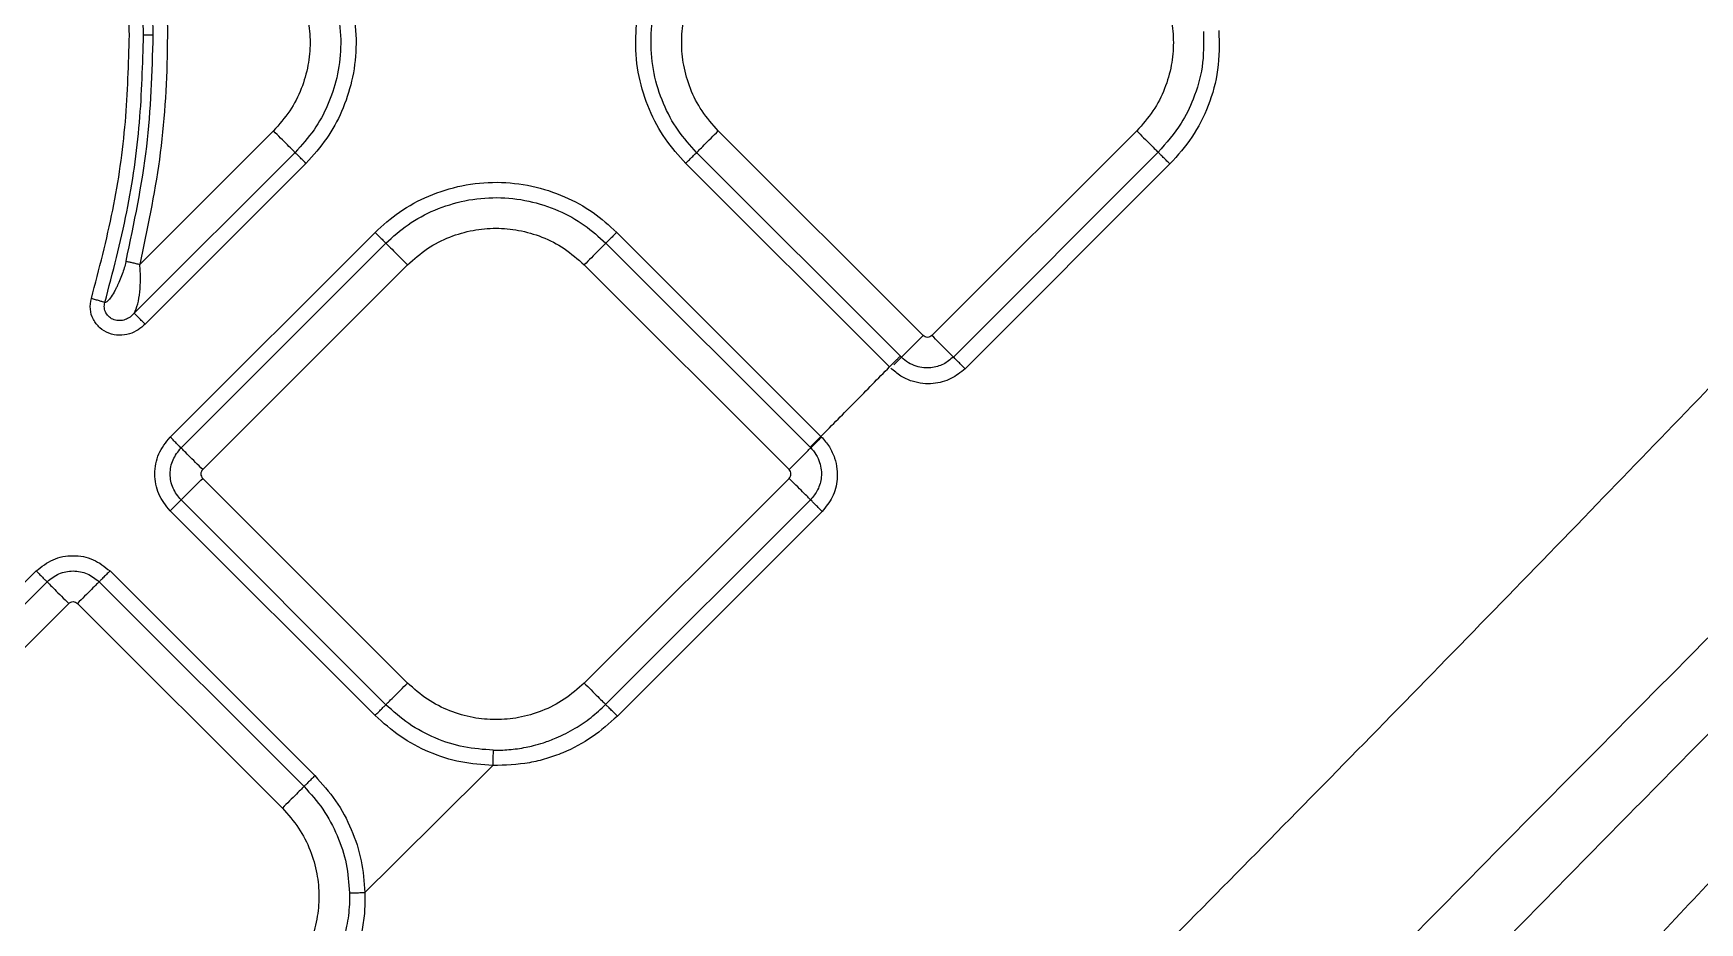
# Model space of a CAD drawing. Extents: x 832 to 912, y 781 to 934.
# Drawn here: x 873.06 to 878.42, y 828.78 to 831.64 of the extents above; entities that cross this region are included whole.
import ezdxf

# ---------------------------------------------------------------- set-up
doc = ezdxf.new("R2010")
doc.units = 0
doc.header["$MEASUREMENT"] = 0
doc.layers.add('1', color=4, linetype='Continuous')

# ---------------------------------------------------------------- blocks, each defined once
blk = doc.blocks.new('2026 SOVEREIGN HL')
at = {"layer": '1', "color": 3, "linetype": 'Continuous', "lineweight": 25}
for p, q in [((41.7129, 34.5436), (41.6816, 34.5436)), ((42.0996, 34.2354), (41.6697, 33.8055)), ((44.1889, 33.5766), (43.5301, 34.2354)), ((44.876, 34.2354), (44.2172, 33.5766)), ((42.1693, 34.1657), (41.6519, 33.6483)), ((44.1157, 33.5104), (43.4604, 34.1657)), ((44.9449, 34.1665), (44.2862, 33.5076)), ((42.2041, 34.1308), (41.6867, 33.6134)), ((44.0808, 33.4756), (43.4255, 34.1309)), ((44.9827, 34.1288), (44.3239, 33.47)), ((41.7674, 33.25), (42.4262, 33.9088)), ((41.8022, 33.2151), (42.461, 33.8739)), ((43.1686, 33.8739), (43.8264, 33.2162)), ((43.2034, 33.9088), (43.8613, 33.251)), ((41.8719, 33.1454), (42.5307, 33.8042)), ((43.0989, 33.8042), (43.7577, 33.1454)), ((44.1157, 33.5104), (44.1192, 33.5069)), ((44.0808, 33.4756), (44.0916, 33.4863)), ((42.5307, 32.4583), (41.8719, 33.1171)), ((43.0989, 32.4583), (43.7577, 33.1171)), ((42.4262, 32.3537), (41.7674, 33.0125)), ((42.461, 32.3886), (41.8022, 33.0474)), ((43.8267, 33.0481), (43.1679, 32.3892)), ((43.8643, 33.0105), (43.2055, 32.3517)), ((40.6776, 32.1602), (41.3364, 32.819)), ((41.5739, 32.819), (42.2327, 32.1602)), ((40.7124, 32.1253), (41.3713, 32.7842)), ((41.539, 32.7842), (42.1978, 32.1253)), ((40.7822, 32.0556), (41.441, 32.7144)), ((41.4693, 32.7144), (42.1281, 32.0556))]:
    blk.add_line(p, q, dxfattribs=at)
at = {"layer": '1', "color": 3, "linetype": 'Continuous', "lineweight": 25, "flags": 128}
blk.add_lwpolyline([(46.713, 32.6035), (46.6531, 32.5431), (46.5997, 32.4892), (46.5491, 32.4382), (46.5015, 32.3901), (46.4568, 32.3449), (46.4149, 32.3027), (46.3594, 32.2466), (46.2785, 32.1649), (46.1723, 32.0576), (46.0409, 31.9247), (45.9353, 31.8178), (45.8379, 31.7191), (45.7487, 31.6287)], dxfattribs=at)
at = {"layer": '1', "color": 3, "linetype": 'Continuous', "lineweight": 25}
for points, knots in [([(52.5328, 35.6841), (52.2678, 35.3954), (51.7382, 34.8183), (50.9286, 33.9541), (50.108, 33.0961), (49.277, 32.2445), (48.4371, 31.4008), (47.5894, 30.5651), (46.7349, 29.7386), (45.8748, 28.921), (45.0103, 28.1134), (44.4365, 27.5772), (44.1497, 27.3091)], [0, 0, 0, 0, 0.100109, 0.200104, 0.300149, 0.400144, 0.50015, 0.600108, 0.700088, 0.799983, 0.900004, 1, 1, 1, 1]), ([(41.6363, 34.5436), (41.634, 34.6295), (41.6295, 34.8035), (41.5952, 35.0657), (41.5535, 35.2386), (41.5324, 35.3259)], [0, 0, 0, 0, 0.325566, 0.659643, 1, 1, 1, 1]), ([(41.6816, 34.5436), (41.6794, 34.6302), (41.6748, 34.806), (41.6403, 35.0722), (41.5977, 35.2484), (41.5761, 35.3378)], [0, 0, 0, 0, 0.3232339, 0.6568479, 1, 1, 1, 1]), ([(49.6965, 35.2771), (49.4418, 35.0262), (48.9313, 34.5232), (48.169, 33.7616), (47.4074, 32.9964), (46.6988, 32.2798), (46.0429, 31.6124), (45.4398, 30.9945), (44.841, 30.3743), (44.2467, 29.7513), (43.86, 29.332), (43.6667, 29.1223)], [0, 0, 0, 0, 0.124518, 0.24961, 0.374575, 0.499672, 0.59975, 0.699785, 0.799893, 0.899914, 1, 1, 1, 1]), ([(41.6843, 35.2188), (41.7068, 35.0985), (41.7513, 34.8598), (41.7638, 34.4985), (41.7412, 34.1455), (41.6933, 33.9178), (41.6697, 33.8055)], [0, 0, 0, 0, 0.257255, 0.510682, 0.758718, 1, 1, 1, 1]), ([(41.7129, 34.5436), (41.71, 34.6534), (41.704, 34.8771), (41.6617, 35.0969), (41.6401, 35.209)], [0, 0, 0, 0, 0.490401, 1, 1, 1, 1]), ([(54.3595, 35.2002), (54.1059, 34.9272), (53.5986, 34.3812), (52.8401, 33.548), (52.0693, 32.7206), (51.2883, 31.8992), (50.4967, 31.0855), (49.6958, 30.2803), (48.8862, 29.4842), (48.0686, 28.6979), (47.2435, 27.9225), (46.4134, 27.1573), (45.5781, 26.4051), (45.0352, 25.897), (44.7638, 25.6429)], [0, 0, 0, 0, 0.083448, 0.166872, 0.250186, 0.333549, 0.416867, 0.500197, 0.583498, 0.666792, 0.750083, 0.833316, 0.916657, 1, 1, 1, 1]), ([(48.3432, 35.1292), (48.1269, 34.8971), (47.6838, 34.4219), (47.021, 33.7244), (46.3399, 33.0159), (45.6566, 32.3135), (44.9634, 31.6086), (44.2697, 30.9109), (43.5826, 30.2265), (43.1195, 29.7722), (42.8943, 29.5513)], [0, 0, 0, 0, 0.12207, 0.24998, 0.37015, 0.500163, 0.626941, 0.750476, 0.878631, 1, 1, 1, 1]), ([(44.3021, 29.0313), (44.4363, 29.2064), (44.7043, 29.5561), (45.1318, 30.0664), (45.5688, 30.5681), (46.0145, 31.0619), (46.4659, 31.5499), (46.9223, 32.0332), (47.4401, 32.5723), (48.0206, 33.1661), (48.6651, 33.8124), (49.3151, 34.4527), (49.7539, 34.8706), (49.9736, 35.0799)], [0, 0, 0, 0, 0.080984, 0.161681, 0.242036, 0.322029, 0.401945, 0.481724, 0.561411, 0.670999, 0.780544, 0.890091, 1, 1, 1, 1]), ([(42.2041, 34.9081), (42.2285, 34.8807), (42.278, 34.8252), (42.3294, 34.7244), (42.3607, 34.6155), (42.3686, 34.5038), (42.3547, 34.3965), (42.3218, 34.2982), (42.2729, 34.2076), (42.2275, 34.1569), (42.2041, 34.1308)], [0, 0, 0, 0, 0.127233, 0.258009, 0.389672, 0.519453, 0.644812, 0.763712, 0.878558, 1, 1, 1, 1]), ([(43.4255, 34.1309), (43.4027, 34.1562), (43.3559, 34.2084), (43.3049, 34.3038), (43.2715, 34.4102), (43.2607, 34.5232), (43.273, 34.6355), (43.3071, 34.7399), (43.3576, 34.8327), (43.4033, 34.8835), (43.4255, 34.9081)], [0, 0, 0, 0, 0.118366, 0.243319, 0.37286, 0.504477, 0.635412, 0.762984, 0.88491, 1, 1, 1, 1]), ([(42.1693, 34.8733), (42.1915, 34.8483), (42.2365, 34.7977), (42.2833, 34.706), (42.3118, 34.6068), (42.319, 34.5052), (42.3063, 34.4075), (42.2763, 34.318), (42.2319, 34.2356), (42.1905, 34.1894), (42.1693, 34.1657)], [0, 0, 0, 0, 0.127234, 0.25801, 0.389672, 0.519453, 0.644813, 0.763712, 0.878557, 1, 1, 1, 1]), ([(43.4604, 34.1657), (43.4396, 34.1888), (43.397, 34.2363), (43.3506, 34.3231), (43.3202, 34.42), (43.3103, 34.5229), (43.3215, 34.6251), (43.3525, 34.7202), (43.3986, 34.8047), (43.4402, 34.8508), (43.4604, 34.8733)], [0, 0, 0, 0, 0.118367, 0.243319, 0.372859, 0.504478, 0.635412, 0.762984, 0.884911, 1, 1, 1, 1]), ([(42.0996, 34.8035), (42.1179, 34.7828), (42.1543, 34.7418), (42.1909, 34.6692), (42.2126, 34.5945), (42.2195, 34.5195), (42.2126, 34.4445), (42.1909, 34.3698), (42.1543, 34.2971), (42.1179, 34.2561), (42.0996, 34.2354)], [0, 0, 0, 0, 0.13136, 0.259989, 0.383484, 0.500001, 0.616517, 0.740012, 0.868642, 1, 1, 1, 1]), ([(43.5301, 34.2354), (43.5117, 34.2562), (43.4753, 34.2971), (43.4387, 34.3698), (43.417, 34.4445), (43.4102, 34.5195), (43.417, 34.5945), (43.4387, 34.6692), (43.4753, 34.7419), (43.5117, 34.7829), (43.5301, 34.8036)], [0, 0, 0, 0, 0.13136, 0.25999, 0.383484, 0.500001, 0.616517, 0.740012, 0.868642, 1, 1, 1, 1]), ([(44.876, 34.8036), (44.8944, 34.7829), (44.9307, 34.7419), (44.9674, 34.6692), (44.9891, 34.5945), (44.9959, 34.5195), (44.9891, 34.4445), (44.9674, 34.3698), (44.9307, 34.2971), (44.8944, 34.2562), (44.876, 34.2354)], [0, 0, 0, 0, 0.131358, 0.259988, 0.383483, 0.499999, 0.616516, 0.740011, 0.868641, 1, 1, 1, 1]), ([(50.2817, 34.6545), (50.1991, 34.5768), (50.0304, 34.418), (49.7734, 34.1717), (49.5064, 33.9129), (49.2297, 33.6415), (48.9518, 33.3659), (48.7077, 33.1213), (48.4995, 32.9111), (48.321, 32.7297), (48.1419, 32.5464), (47.9635, 32.3629), (47.7873, 32.1804), (47.6132, 31.9989), (47.416, 31.7918), (47.1986, 31.5617), (46.9643, 31.3108), (46.7406, 31.0686), (46.5275, 30.835), (46.3249, 30.6099), (46.1215, 30.3807), (45.8888, 30.1141), (45.629, 29.8092), (45.3516, 29.4719), (45.0819, 29.1312), (44.9105, 28.8973), (44.8244, 28.7799)], [0, 0, 0, 0, 0.042494, 0.086871, 0.133166, 0.18138, 0.231518, 0.279064, 0.310128, 0.341713, 0.373822, 0.40554, 0.437001, 0.468215, 0.499178, 0.543472, 0.586089, 0.627042, 0.666347, 0.704012, 0.740044, 0.780817, 0.836342, 0.890097, 0.944833, 1, 1, 1, 1]), ([(41.5139, 33.696), (41.5387, 33.7904), (41.5879, 33.9774), (41.6283, 34.2618), (41.6336, 34.4506), (41.6363, 34.5436)], [0, 0, 0, 0, 0.340755, 0.67498, 1, 1, 1, 1]), ([(41.5574, 33.6831), (41.5828, 33.7798), (41.6329, 33.9704), (41.6737, 34.2591), (41.679, 34.4499), (41.6816, 34.5436)], [0, 0, 0, 0, 0.34378, 0.677452, 1, 1, 1, 1]), ([(41.6256, 33.8162), (41.6515, 33.9387), (41.7022, 34.1786), (41.7094, 34.4236), (41.7129, 34.5436)], [0, 0, 0, 0, 0.510339, 1, 1, 1, 1]), ([(45.091, 34.5551), (45.0912, 34.5169), (45.0915, 34.4426), (45.0624, 34.343), (45.0166, 34.2484), (44.9712, 34.1966), (44.9449, 34.1665)], [0, 0, 0, 0, 0.266979, 0.519073, 0.721079, 1, 1, 1, 1]), ([(45.1402, 34.5586), (45.1409, 34.5161), (45.1423, 34.4338), (45.1096, 34.317), (45.0578, 34.2133), (45.0076, 34.1568), (44.9827, 34.1288)], [0, 0, 0, 0, 0.269121, 0.521134, 0.763116, 1, 1, 1, 1]), ([(42.1693, 34.1657), (42.1671, 34.1679), (42.1626, 34.1724), (42.1456, 34.1894), (42.1237, 34.2113), (42.1074, 34.2276), (42.0996, 34.2354)], [0, 0, 0, 0, 0.247942, 0.507921, 0.763553, 1, 1, 1, 1]), ([(43.4604, 34.1657), (43.4626, 34.1679), (43.467, 34.1724), (43.4841, 34.1894), (43.506, 34.2113), (43.5223, 34.2276), (43.5301, 34.2354)], [0, 0, 0, 0, 0.247942, 0.507925, 0.763557, 1, 1, 1, 1]), ([(44.876, 34.2354), (44.8835, 34.228), (44.899, 34.2124), (44.9202, 34.1912), (44.9372, 34.1742), (44.9424, 34.1691), (44.9449, 34.1665)], [0, 0, 0, 0, 0.235471, 0.48984, 0.749728, 1, 1, 1, 1]), ([(42.2041, 34.1308), (42.2, 34.1349), (42.1916, 34.1433), (42.1806, 34.1544), (42.1724, 34.1625), (42.1703, 34.1647), (42.1693, 34.1657)], [0, 0, 0, 0, 0.247942, 0.507913, 0.763573, 1, 1, 1, 1]), ([(43.4255, 34.1309), (43.4294, 34.1348), (43.4376, 34.1429), (43.4485, 34.1539), (43.457, 34.1624), (43.4593, 34.1646), (43.4604, 34.1657)], [0, 0, 0, 0, 0.236452, 0.492098, 0.752058, 1, 1, 1, 1]), ([(44.9827, 34.1288), (44.9785, 34.1331), (44.9699, 34.1416), (44.9583, 34.1532), (44.9491, 34.1624), (44.9463, 34.1651), (44.9449, 34.1665)], [0, 0, 0, 0, 0.249993, 0.499993, 0.750004, 1, 1, 1, 1]), ([(42.4262, 33.9088), (42.4516, 33.9316), (42.5037, 33.9784), (42.5991, 34.0294), (42.7055, 34.0628), (42.8185, 34.0737), (42.9308, 34.0614), (43.0352, 34.0272), (43.1281, 33.9767), (43.1788, 33.931), (43.2034, 33.9088)], [0, 0, 0, 0, 0.1183667, 0.2433186, 0.3728593, 0.5044773, 0.6354114, 0.7629839, 0.88491, 1, 1, 1, 1]), ([(42.461, 33.8739), (42.4841, 33.8947), (42.5316, 33.9373), (42.6184, 33.9837), (42.7153, 34.0141), (42.8182, 34.024), (42.9204, 34.0128), (43.0155, 33.9818), (43.1, 33.9357), (43.1462, 33.8941), (43.1686, 33.8739)], [0, 0, 0, 0, 0.118367, 0.2433191, 0.3728596, 0.5044775, 0.6354112, 0.7629832, 0.8849095, 1, 1, 1, 1]), ([(42.4262, 33.9088), (42.4301, 33.9049), (42.4382, 33.8968), (42.4492, 33.8858), (42.4577, 33.8773), (42.4599, 33.875), (42.461, 33.8739)], [0, 0, 0, 0, 0.236449, 0.492104, 0.752055, 1, 1, 1, 1]), ([(42.461, 33.8739), (42.4632, 33.8718), (42.4677, 33.8673), (42.4847, 33.8503), (42.5066, 33.8283), (42.5229, 33.812), (42.5307, 33.8042)], [0, 0, 0, 0, 0.247941, 0.507925, 0.763558, 1, 1, 1, 1]), ([(42.5307, 33.8042), (42.5515, 33.8226), (42.5924, 33.859), (42.6651, 33.8956), (42.7398, 33.9173), (42.8148, 33.9241), (42.8898, 33.9173), (42.9645, 33.8956), (43.0372, 33.859), (43.0782, 33.8226), (43.0989, 33.8042)], [0, 0, 0, 0, 0.131359, 0.259988, 0.383484, 0.5, 0.616516, 0.740012, 0.868641, 1, 1, 1, 1]), ([(43.1686, 33.8739), (43.1664, 33.8718), (43.1619, 33.8673), (43.1449, 33.8503), (43.123, 33.8283), (43.1067, 33.812), (43.0989, 33.8042)], [0, 0, 0, 0, 0.247941, 0.507924, 0.763556, 1, 1, 1, 1]), ([(43.2034, 33.9088), (43.1993, 33.9047), (43.1909, 33.8963), (43.1799, 33.8853), (43.1717, 33.8771), (43.1696, 33.875), (43.1686, 33.8739)], [0, 0, 0, 0, 0.247954, 0.50792, 0.763577, 1, 1, 1, 1]), ([(41.6256, 33.8162), (41.6255, 33.8155), (41.622, 33.8012), (41.6137, 33.7742), (41.6013, 33.7445), (41.5964, 33.7347), (41.5964, 33.7347), (41.5963, 33.7346), (41.5961, 33.7342), (41.5954, 33.7327), (41.5924, 33.7265), (41.5855, 33.7136), (41.5761, 33.6985), (41.5674, 33.6883), (41.5615, 33.6837), (41.5588, 33.6833), (41.5574, 33.6831)], [0, 0, 0, 0, 0.013824, 0.252754, 0.510427, 0.510448, 0.510588, 0.511004, 0.512582, 0.518734, 0.543085, 0.639531, 0.797061, 0.89524, 0.947319, 1, 1, 1, 1]), ([(41.6256, 33.8162), (41.628, 33.8157), (41.6327, 33.8145), (41.6439, 33.8118), (41.6565, 33.8087), (41.6654, 33.8066), (41.6697, 33.8055)], [0, 0, 0, 0, 0.257082, 0.516288, 0.766868, 1, 1, 1, 1]), ([(41.6519, 33.6483), (41.6559, 33.6576), (41.6639, 33.676), (41.6701, 33.7162), (41.6728, 33.7594), (41.6707, 33.7901), (41.6697, 33.8055)], [0, 0, 0, 0, 0.259112, 0.507693, 0.752959, 1, 1, 1, 1]), ([(41.6867, 33.6134), (41.6796, 33.6071), (41.6646, 33.5938), (41.6362, 33.5804), (41.6034, 33.5756), (41.5697, 33.5819), (41.54, 33.6002), (41.5185, 33.6276), (41.5078, 33.6616), (41.5119, 33.6845), (41.5139, 33.696)], [0, 0, 0, 0, 0.108539, 0.226557, 0.351576, 0.479641, 0.609019, 0.738859, 0.869216, 1, 1, 1, 1]), ([(41.5574, 33.6831), (41.5551, 33.6838), (41.5506, 33.6851), (41.54, 33.6883), (41.5275, 33.6919), (41.5184, 33.6946), (41.5139, 33.696)], [0, 0, 0, 0, 0.250008, 0.500008, 0.749998, 1, 1, 1, 1]), ([(41.6519, 33.6483), (41.6475, 33.644), (41.6389, 33.6356), (41.6226, 33.627), (41.6047, 33.6235), (41.5868, 33.6263), (41.5712, 33.6351), (41.5599, 33.6489), (41.5555, 33.663), (41.5553, 33.6747), (41.5567, 33.6803), (41.5574, 33.6831)], [0, 0, 0, 0, 0.129903, 0.258882, 0.385723, 0.510551, 0.633968, 0.756355, 0.878049, 0.939094, 1, 1, 1, 1]), ([(41.6867, 33.6134), (41.6826, 33.6176), (41.6743, 33.6258), (41.6635, 33.6367), (41.6552, 33.645), (41.653, 33.6472), (41.6519, 33.6483)], [0, 0, 0, 0, 0.250008, 0.500008, 0.750004, 1, 1, 1, 1]), ([(44.1192, 33.5069), (44.1214, 33.5091), (44.1259, 33.5136), (44.1429, 33.5306), (44.1648, 33.5525), (44.1811, 33.5688), (44.1889, 33.5766)], [0, 0, 0, 0, 0.247955, 0.507919, 0.763558, 1, 1, 1, 1]), ([(44.2172, 33.5766), (44.2151, 33.575), (44.211, 33.5717), (44.203, 33.5703), (44.1951, 33.5717), (44.191, 33.575), (44.1889, 33.5766)], [0, 0, 0, 0, 0.250218, 0.5, 0.749782, 1, 1, 1, 1]), ([(44.2862, 33.5076), (44.2837, 33.5101), (44.2786, 33.5152), (44.2616, 33.5322), (44.2403, 33.5535), (44.2247, 33.5691), (44.2172, 33.5766)], [0, 0, 0, 0, 0.249461, 0.509156, 0.763871, 1, 1, 1, 1]), ([(44.0916, 33.4863), (44.0947, 33.4894), (44.1009, 33.4956), (44.1082, 33.5029), (44.1135, 33.5082), (44.115, 33.5097), (44.1157, 33.5104)], [0, 0, 0, 0, 0.25808, 0.517127, 0.767123, 1, 1, 1, 1]), ([(44.1192, 33.5069), (44.1181, 33.5058), (44.1159, 33.5036), (44.1076, 33.4952), (44.1, 33.4876), (44.0956, 33.4832), (44.0952, 33.4828)], [0, 0, 0, 0, 0.320941, 0.641938, 0.962917, 1, 1, 1, 1]), ([(44.2862, 33.5076), (44.276, 33.4992), (44.2549, 33.4819), (44.2203, 33.4726), (44.1903, 33.4724), (44.1657, 33.4776), (44.1407, 33.4884), (44.1265, 33.5006), (44.1192, 33.5069)], [0, 0, 0, 0, 0.212284, 0.439363, 0.562604, 0.697551, 0.844955, 1, 1, 1, 1]), ([(44.3239, 33.47), (44.3196, 33.4743), (44.3111, 33.4828), (44.2995, 33.4944), (44.2903, 33.5035), (44.2876, 33.5063), (44.2862, 33.5076)], [0, 0, 0, 0, 0.2499891, 0.500001, 0.75001, 1, 1, 1, 1]), ([(43.8602, 33.2521), (43.897, 33.2893), (43.9706, 33.3637), (44.0441, 33.4383), (44.0808, 33.4756)], [0, 0, 0, 0, 0.500025, 1, 1, 1, 1]), ([(44.3239, 33.47), (44.3094, 33.4582), (44.2794, 33.4337), (44.23, 33.421), (44.1871, 33.4212), (44.1518, 33.429), (44.1157, 33.4449), (44.0952, 33.4626), (44.0846, 33.4718)], [0, 0, 0, 0, 0.210284, 0.4348072, 0.5591065, 0.6944327, 0.8421935, 1, 1, 1, 1]), ([(41.7674, 33.0125), (41.7536, 33.0299), (41.7262, 33.0646), (41.7142, 33.1313), (41.7262, 33.1979), (41.7536, 33.2326), (41.7674, 33.25)], [0, 0, 0, 0, 0.250067, 0.499982, 0.749928, 1, 1, 1, 1]), ([(41.8022, 33.2151), (41.8011, 33.2162), (41.7989, 33.2184), (41.7906, 33.2268), (41.7798, 33.2376), (41.7715, 33.2459), (41.7674, 33.25)], [0, 0, 0, 0, 0.2499941, 0.4999893, 0.749999, 1, 1, 1, 1]), ([(43.8253, 33.2172), (43.8263, 33.2182), (43.8285, 33.2204), (43.8367, 33.2285), (43.8477, 33.2396), (43.8561, 33.248), (43.8602, 33.2521)], [0, 0, 0, 0, 0.236444, 0.492094, 0.752053, 1, 1, 1, 1]), ([(43.8623, 33.25), (43.8582, 33.2458), (43.8499, 33.2375), (43.8391, 33.2267), (43.8307, 33.2184), (43.8285, 33.2162), (43.8274, 33.2151)], [0, 0, 0, 0, 0.250001, 0.500006, 0.749984, 1, 1, 1, 1]), ([(43.8613, 33.251), (43.8706, 33.2404), (43.8887, 33.2199), (43.9049, 33.1837), (43.913, 33.1482), (43.9135, 33.1051), (43.9009, 33.0553), (43.8762, 33.0251), (43.8643, 33.0105)], [0, 0, 0, 0, 0.158065, 0.305795, 0.441026, 0.565194, 0.789647, 1, 1, 1, 1]), ([(41.8022, 33.0474), (41.7925, 33.0597), (41.7732, 33.0842), (41.7646, 33.1313), (41.7732, 33.1783), (41.7925, 33.2029), (41.8022, 33.2151)], [0, 0, 0, 0, 0.2498598, 0.4999825, 0.7501235, 1, 1, 1, 1]), ([(41.8719, 33.1454), (41.8641, 33.1532), (41.8478, 33.1696), (41.8258, 33.1915), (41.8089, 33.2085), (41.8044, 33.2129), (41.8022, 33.2151)], [0, 0, 0, 0, 0.237032, 0.492907, 0.752669, 1, 1, 1, 1]), ([(43.7577, 33.1454), (43.7655, 33.1532), (43.7818, 33.1695), (43.8037, 33.1914), (43.8207, 33.2085), (43.8252, 33.2129), (43.8274, 33.2151)], [0, 0, 0, 0, 0.2364451, 0.4920808, 0.7520543, 1, 1, 1, 1]), ([(43.8264, 33.2162), (43.8328, 33.2089), (43.8453, 33.1947), (43.8564, 33.1695), (43.8619, 33.1448), (43.8619, 33.1146), (43.8526, 33.0797), (43.8352, 33.0584), (43.8267, 33.0481)], [0, 0, 0, 0, 0.155177, 0.30259, 0.437562, 0.560703, 0.787614, 1, 1, 1, 1]), ([(41.8719, 33.1454), (41.8703, 33.1433), (41.867, 33.1392), (41.8656, 33.1313), (41.867, 33.1233), (41.8703, 33.1192), (41.8719, 33.1171)], [0, 0, 0, 0, 0.250238, 0.499997, 0.749793, 1, 1, 1, 1]), ([(43.7577, 33.1171), (43.7593, 33.1192), (43.7626, 33.1233), (43.764, 33.1313), (43.7626, 33.1392), (43.7593, 33.1433), (43.7577, 33.1454)], [0, 0, 0, 0, 0.250208, 0.500003, 0.74976, 1, 1, 1, 1]), ([(41.8022, 33.0474), (41.8044, 33.0496), (41.8089, 33.0541), (41.8258, 33.071), (41.8478, 33.093), (41.8641, 33.1093), (41.8719, 33.1171)], [0, 0, 0, 0, 0.247331, 0.507093, 0.762968, 1, 1, 1, 1]), ([(43.8267, 33.0481), (43.8243, 33.0506), (43.8192, 33.0556), (43.8022, 33.0727), (43.7808, 33.094), (43.7652, 33.1096), (43.7577, 33.1171)], [0, 0, 0, 0, 0.249956, 0.509846, 0.764391, 1, 1, 1, 1]), ([(41.7674, 33.0125), (41.7715, 33.0167), (41.7798, 33.0249), (41.7906, 33.0358), (41.7989, 33.0441), (41.8011, 33.0463), (41.8022, 33.0474)], [0, 0, 0, 0, 0.2500019, 0.5000125, 0.750001, 1, 1, 1, 1]), ([(43.8643, 33.0105), (43.86, 33.0148), (43.8515, 33.0233), (43.8399, 33.0349), (43.8308, 33.044), (43.8281, 33.0467), (43.8267, 33.0481)], [0, 0, 0, 0, 0.25, 0.499997, 0.750028, 1, 1, 1, 1]), ([(41.3364, 32.819), (41.3537, 32.8327), (41.3885, 32.8602), (41.4551, 32.8722), (41.5218, 32.8602), (41.5565, 32.8327), (41.5739, 32.819)], [0, 0, 0, 0, 0.25007, 0.500017, 0.749932, 1, 1, 1, 1]), ([(41.3364, 32.819), (41.3405, 32.8149), (41.3488, 32.8066), (41.3596, 32.7958), (41.3679, 32.7875), (41.3701, 32.7853), (41.3713, 32.7842)], [0, 0, 0, 0, 0.250002, 0.500014, 0.750002, 1, 1, 1, 1]), ([(41.3713, 32.7842), (41.3835, 32.7938), (41.4081, 32.8132), (41.4551, 32.8218), (41.5022, 32.8132), (41.5267, 32.7938), (41.539, 32.7842)], [0, 0, 0, 0, 0.249878, 0.500015, 0.75014, 1, 1, 1, 1]), ([(41.5739, 32.819), (41.5699, 32.8151), (41.5618, 32.807), (41.5508, 32.796), (41.5423, 32.7875), (41.5401, 32.7853), (41.539, 32.7842)], [0, 0, 0, 0, 0.236442, 0.492102, 0.752057, 1, 1, 1, 1]), ([(41.3713, 32.7842), (41.3734, 32.782), (41.3779, 32.7775), (41.3949, 32.7605), (41.4168, 32.7386), (41.4331, 32.7223), (41.441, 32.7144)], [0, 0, 0, 0, 0.247331, 0.507093, 0.762968, 1, 1, 1, 1]), ([(41.539, 32.7842), (41.5368, 32.782), (41.5323, 32.7775), (41.5153, 32.7605), (41.4934, 32.7386), (41.4771, 32.7223), (41.4693, 32.7144)], [0, 0, 0, 0, 0.247942, 0.507921, 0.763553, 1, 1, 1, 1]), ([(41.441, 32.7144), (41.443, 32.7161), (41.4472, 32.7193), (41.4551, 32.7208), (41.463, 32.7193), (41.4672, 32.7161), (41.4693, 32.7144)], [0, 0, 0, 0, 0.250232, 0.500002, 0.749768, 1, 1, 1, 1]), ([(42.461, 32.3886), (42.4632, 32.3908), (42.4677, 32.3953), (42.4847, 32.4123), (42.5066, 32.4342), (42.5229, 32.4505), (42.5307, 32.4583)], [0, 0, 0, 0, 0.247941, 0.507925, 0.763558, 1, 1, 1, 1]), ([(43.0989, 32.4583), (43.0782, 32.4399), (43.0372, 32.4036), (42.9645, 32.3669), (42.8898, 32.3452), (42.8148, 32.3384), (42.7398, 32.3452), (42.6651, 32.3669), (42.5924, 32.4036), (42.5515, 32.4399), (42.5307, 32.4583)], [0, 0, 0, 0, 0.131359, 0.259988, 0.383484, 0.5, 0.616516, 0.740012, 0.868641, 1, 1, 1, 1]), ([(43.0989, 32.4583), (43.1064, 32.4508), (43.1221, 32.4351), (43.1434, 32.4138), (43.1604, 32.3968), (43.1655, 32.3917), (43.1679, 32.3892)], [0, 0, 0, 0, 0.235629, 0.490201, 0.750104, 1, 1, 1, 1]), ([(42.4262, 32.3537), (42.4303, 32.3578), (42.4387, 32.3662), (42.4497, 32.3773), (42.4579, 32.3854), (42.46, 32.3876), (42.461, 32.3886)], [0, 0, 0, 0, 0.247952, 0.507919, 0.763576, 1, 1, 1, 1]), ([(42.8059, 32.2421), (42.7744, 32.2444), (42.7108, 32.249), (42.6189, 32.279), (42.5329, 32.3242), (42.4849, 32.3672), (42.461, 32.3886)], [0, 0, 0, 0, 0.245816, 0.497478, 0.750436, 1, 1, 1, 1]), ([(42.8059, 32.2421), (42.8142, 32.2421), (42.8313, 32.242), (42.8574, 32.2437), (42.8844, 32.2467), (42.9106, 32.2512), (42.9385, 32.2575), (42.971, 32.2669), (43.0166, 32.2839), (43.0684, 32.3104), (43.1221, 32.3466), (43.1526, 32.3749), (43.1679, 32.3892)], [0, 0, 0, 0, 0.062469, 0.127508, 0.195314, 0.265908, 0.325735, 0.409429, 0.51799, 0.689394, 0.843319, 1, 1, 1, 1]), ([(43.2055, 32.3517), (43.2012, 32.356), (43.1927, 32.3645), (43.1811, 32.3761), (43.172, 32.3852), (43.1693, 32.3879), (43.1679, 32.3892)], [0, 0, 0, 0, 0.249998, 0.500007, 0.750021, 1, 1, 1, 1]), ([(42.805, 32.1928), (42.7704, 32.1953), (42.7005, 32.2004), (42.5996, 32.2334), (42.5051, 32.283), (42.4524, 32.3303), (42.4262, 32.3537)], [0, 0, 0, 0, 0.2458169, 0.4974793, 0.7504379, 1, 1, 1, 1]), ([(43.2055, 32.3517), (43.1793, 32.3283), (43.1263, 32.2809), (43.0462, 32.2389), (42.9775, 32.2143), (42.9028, 32.1956), (42.8446, 32.1939), (42.805, 32.1928)], [0, 0, 0, 0, 0.237648, 0.480197, 0.606611, 0.732758, 1, 1, 1, 1]), ([(42.8059, 32.2421), (42.8058, 32.2406), (42.8058, 32.2374), (42.8056, 32.2257), (42.8053, 32.2104), (42.8051, 32.1987), (42.805, 32.1928)], [0, 0, 0, 0, 0.250001, 0.499992, 0.750004, 1, 1, 1, 1]), ([(42.2327, 32.1602), (42.2287, 32.1563), (42.2206, 32.1482), (42.2096, 32.1372), (42.2011, 32.1287), (42.1989, 32.1264), (42.1978, 32.1253)], [0, 0, 0, 0, 0.236451, 0.492095, 0.752055, 1, 1, 1, 1]), ([(42.2327, 32.1602), (42.256, 32.1342), (42.3029, 32.0818), (42.3524, 31.9881), (42.3855, 31.8878), (42.3909, 31.8184), (42.3935, 31.7841)], [0, 0, 0, 0, 0.249492, 0.502384, 0.754054, 1, 1, 1, 1]), ([(42.3935, 31.7841), (42.4621, 31.8521), (42.5994, 31.9882), (42.7364, 32.1246), (42.805, 32.1928)], [0, 0, 0, 0, 0.499807, 1, 1, 1, 1]), ([(42.1978, 32.1253), (42.1956, 32.1232), (42.1911, 32.1187), (42.1741, 32.1017), (42.1522, 32.0797), (42.1359, 32.0635), (42.1281, 32.0556)], [0, 0, 0, 0, 0.247941, 0.507925, 0.763557, 1, 1, 1, 1]), ([(42.1978, 32.1253), (42.219, 32.1017), (42.2617, 32.054), (42.3068, 31.9686), (42.3369, 31.8774), (42.3418, 31.8142), (42.3442, 31.783)], [0, 0, 0, 0, 0.249491, 0.502384, 0.754054, 1, 1, 1, 1]), ([(42.1281, 32.0556), (42.1464, 32.0349), (42.1828, 31.9939), (42.2194, 31.9213), (42.2411, 31.8466), (42.248, 31.7716), (42.2411, 31.6966), (42.2194, 31.6219), (42.1828, 31.5492), (42.1464, 31.5082), (42.1281, 31.4875)], [0, 0, 0, 0, 0.13136, 0.259989, 0.383484, 0.500001, 0.616517, 0.740012, 0.868642, 1, 1, 1, 1]), ([(42.3442, 31.783), (42.3442, 31.7707), (42.3442, 31.7465), (42.3409, 31.7108), (42.336, 31.6798), (42.3293, 31.6498), (42.3201, 31.6171), (42.2995, 31.5619), (42.2619, 31.4908), (42.2186, 31.4424), (42.1971, 31.4185)], [0, 0, 0, 0, 0.090854, 0.179649, 0.266605, 0.323508, 0.408026, 0.518977, 0.761726, 1, 1, 1, 1]), ([(42.3935, 31.7841), (42.3936, 31.7641), (42.3938, 31.7242), (42.3835, 31.6474), (42.3566, 31.5576), (42.3057, 31.4604), (42.2582, 31.4072), (42.2347, 31.3808)], [0, 0, 0, 0, 0.134715, 0.268275, 0.520659, 0.762943, 1, 1, 1, 1]), ([(42.3442, 31.783), (42.3457, 31.783), (42.3489, 31.7831), (42.3609, 31.7833), (42.3764, 31.7837), (42.388, 31.784), (42.3935, 31.7841)], [0, 0, 0, 0, 0.247944, 0.507904, 0.763554, 1, 1, 1, 1])]:
    blk.add_open_spline(points, degree=3, knots=knots, dxfattribs=at)

msp = doc.modelspace()

# ---------------------------------------------------------------- block references
at = {"layer": '1'}
msp.add_blockref('2026 SOVEREIGN HL', (831.7292, 797.0948), dxfattribs=at)

doc.saveas('drawing.dxf')
